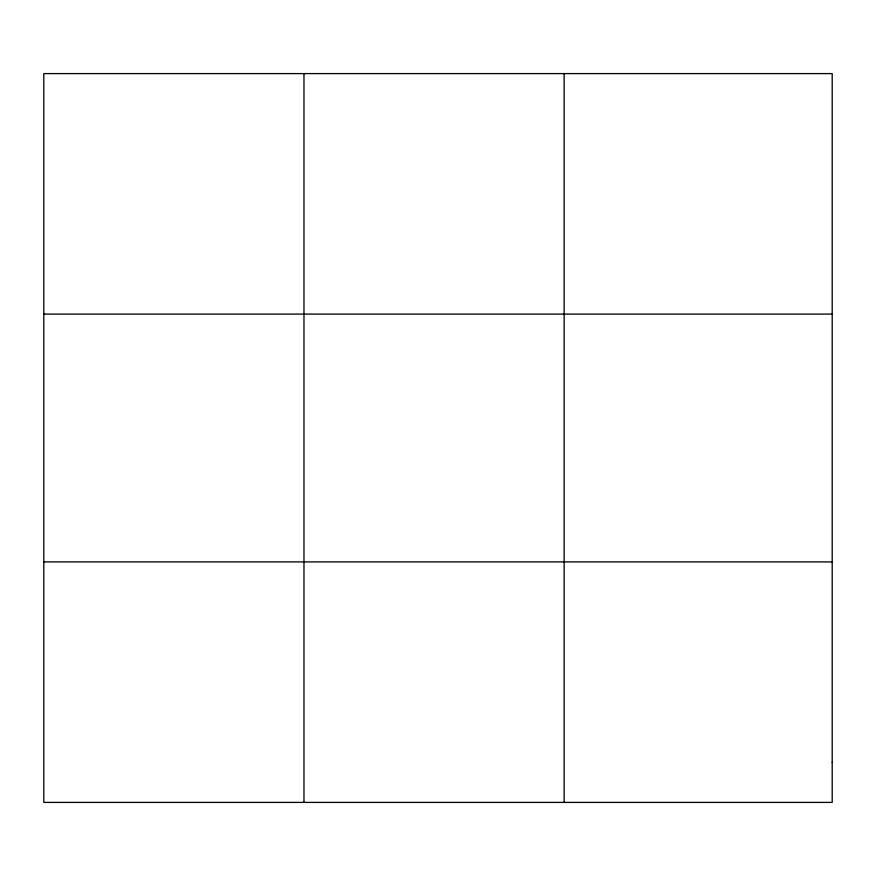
<?xml version="1.0" encoding="UTF-8"?>
<svg xmlns="http://www.w3.org/2000/svg" width="876" height="876" viewBox="0 0 876 876"><rect width="100%" height="100%" fill="white"/><g stroke="black" fill="none" stroke-linecap="round" stroke-linejoin="round"><path stroke-width="1.31" d="M303.972 802.405L303.972 73.595M564.144 802.405L564.144 73.595M43.8 314.101L832.2 314.101M43.8 561.899L832.2 561.899M832.2 762.317L832.2 802.405L43.8 802.405L43.8 73.595L832.2 73.595L832.2 762.317"/></g></svg>
